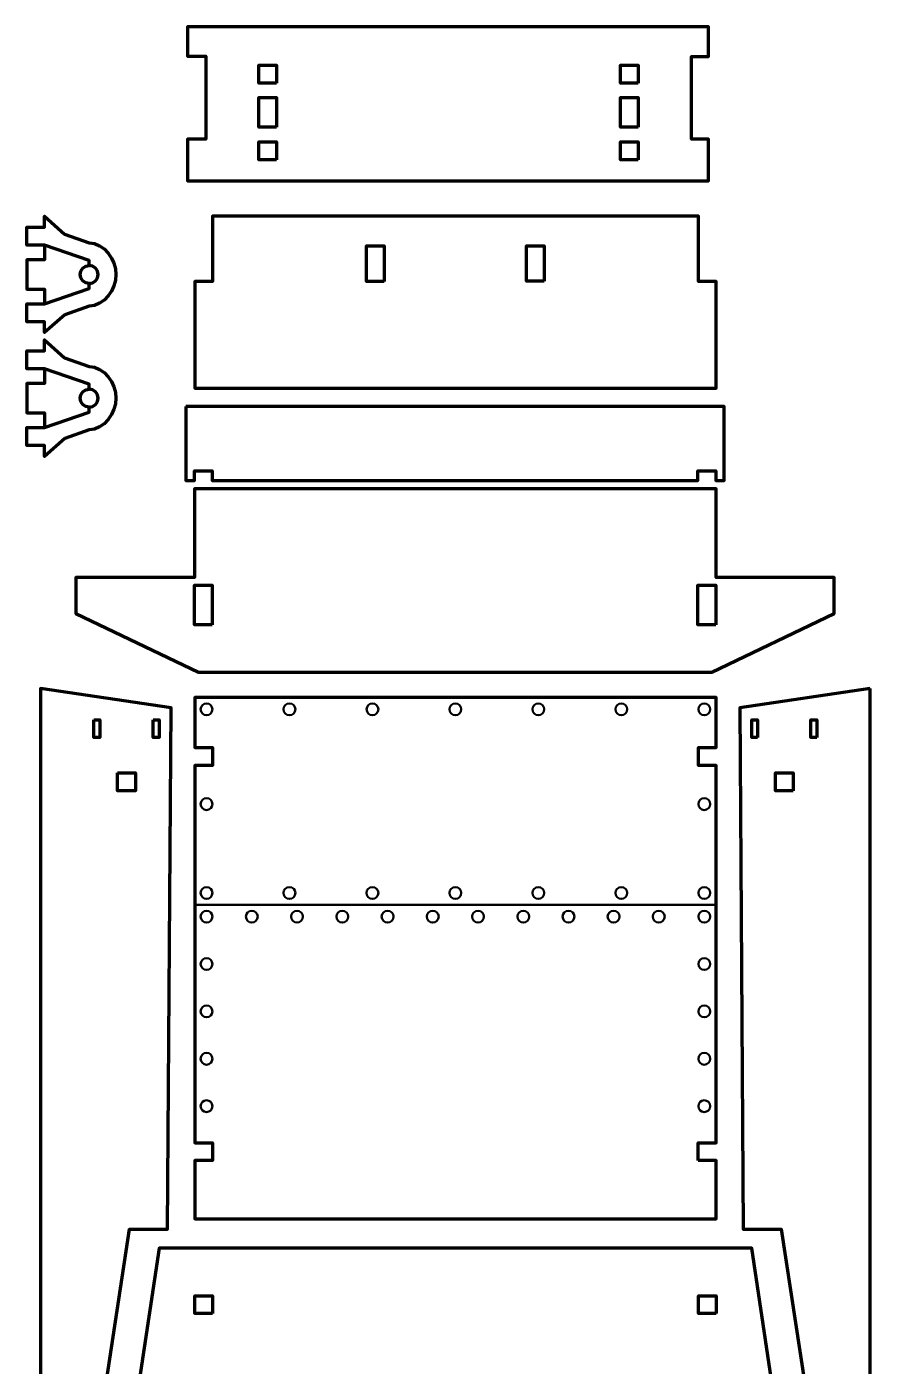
# Model space of a CAD drawing. Header units: inches. Extents: x 589 to 2016, y -1839 to -951.
# Drawn here: x 1651.6 to 1794, y -1511.9 to -1285.7 of the extents above; entities that cross this region are included whole.
import ezdxf

# ---------------------------------------------------------------- set-up
doc = ezdxf.new("R2010")
doc.units = ezdxf.units.IN
doc.header["$MEASUREMENT"] = 0
doc.layers.add('Layer 1', color=7, linetype='Continuous')

# ---------------------------------------------------------------- blocks, each defined once
blk = doc.blocks.new('block 90')
at = {"layer": 'Layer 1', "color": 18, "lineweight": 80, "true_color": 0x010101}
blk.add_lwpolyline([(1764.97, -1477.18), (1764.97, -1474.18), (1767.98, -1474.18), (1767.98, -1410.45), (1764.98, -1410.45), (1764.98, -1407.45), (1767.98, -1407.45), (1767.98, -1398.98), (1679.98, -1398.98), (1679.98, -1407.45), (1682.98, -1407.45), (1682.98, -1410.45), (1679.98, -1410.45), (1679.98, -1474.18), (1682.99, -1474.18), (1682.99, -1477.18), (1679.98, -1477.18), (1679.98, -1486.98), (1767.98, -1486.98), (1767.98, -1477.18), (1764.97, -1477.18)], dxfattribs=at)
at = {"layer": 'Layer 1', "color": 240, "lineweight": 50, "true_color": 0xec2227}
blk.add_lwpolyline([(1679.98, -1433.98), (1767.98, -1433.98)], dxfattribs=at)
for points in [[(1681.98, -1399.98), (1682.53, -1399.98), (1682.98, -1400.43), (1682.98, -1400.98), (1682.98, -1401.54), (1682.53, -1401.98), (1681.98, -1401.98), (1681.43, -1401.98), (1680.98, -1401.54), (1680.98, -1400.98), (1680.98, -1400.43), (1681.43, -1399.98), (1681.98, -1399.98)], [(1695.98, -1399.98), (1696.53, -1399.98), (1696.98, -1400.43), (1696.98, -1400.98), (1696.98, -1401.54), (1696.53, -1401.99), (1695.98, -1401.99), (1695.42, -1401.99), (1694.97, -1401.54), (1694.97, -1400.98), (1694.97, -1400.43), (1695.42, -1399.98), (1695.98, -1399.98)], [(1709.98, -1399.98), (1710.54, -1399.98), (1710.98, -1400.43), (1710.98, -1400.98), (1710.98, -1401.54), (1710.54, -1401.98), (1709.98, -1401.98), (1709.43, -1401.98), (1708.99, -1401.54), (1708.99, -1400.98), (1708.99, -1400.43), (1709.43, -1399.98), (1709.98, -1399.98)], [(1723.98, -1399.98), (1724.53, -1399.98), (1724.98, -1400.43), (1724.98, -1400.98), (1724.98, -1401.54), (1724.53, -1401.98), (1723.98, -1401.98), (1723.43, -1401.98), (1722.98, -1401.54), (1722.98, -1400.98), (1722.98, -1400.43), (1723.43, -1399.98), (1723.98, -1399.98)], [(1737.98, -1399.98), (1738.53, -1399.98), (1738.98, -1400.43), (1738.98, -1400.98), (1738.98, -1401.54), (1738.53, -1401.99), (1737.98, -1401.99), (1737.42, -1401.99), (1736.97, -1401.54), (1736.97, -1400.98), (1736.97, -1400.43), (1737.42, -1399.98), (1737.98, -1399.98)], [(1751.98, -1399.98), (1752.54, -1399.98), (1752.98, -1400.43), (1752.98, -1400.98), (1752.98, -1401.54), (1752.54, -1401.98), (1751.98, -1401.98), (1751.43, -1401.98), (1750.98, -1401.54), (1750.98, -1400.98), (1750.98, -1400.43), (1751.43, -1399.98), (1751.98, -1399.98)], [(1765.98, -1399.98), (1766.53, -1399.98), (1766.98, -1400.43), (1766.98, -1400.98), (1766.98, -1401.54), (1766.53, -1401.98), (1765.98, -1401.98), (1765.43, -1401.98), (1764.98, -1401.54), (1764.98, -1400.98), (1764.98, -1400.43), (1765.43, -1399.98), (1765.98, -1399.98)], [(1681.98, -1415.98), (1682.53, -1415.98), (1682.98, -1416.43), (1682.98, -1416.98), (1682.98, -1417.54), (1682.53, -1417.98), (1681.98, -1417.98), (1681.43, -1417.98), (1680.98, -1417.54), (1680.98, -1416.98), (1680.98, -1416.43), (1681.43, -1415.98), (1681.98, -1415.98)], [(1765.98, -1415.98), (1766.53, -1415.98), (1766.98, -1416.43), (1766.98, -1416.98), (1766.98, -1417.54), (1766.53, -1417.98), (1765.98, -1417.98), (1765.43, -1417.98), (1764.98, -1417.54), (1764.98, -1416.98), (1764.98, -1416.43), (1765.43, -1415.98), (1765.98, -1415.98)], [(1681.98, -1430.98), (1682.53, -1430.98), (1682.98, -1431.43), (1682.98, -1431.98), (1682.98, -1432.53), (1682.53, -1432.98), (1681.98, -1432.98), (1681.43, -1432.98), (1680.98, -1432.53), (1680.98, -1431.98), (1680.98, -1431.43), (1681.43, -1430.98), (1681.98, -1430.98)], [(1695.98, -1430.98), (1696.53, -1430.98), (1696.98, -1431.43), (1696.98, -1431.98), (1696.98, -1432.54), (1696.53, -1432.99), (1695.98, -1432.99), (1695.42, -1432.99), (1694.97, -1432.54), (1694.97, -1431.98), (1694.97, -1431.43), (1695.42, -1430.98), (1695.98, -1430.98)], [(1709.98, -1430.98), (1710.54, -1430.98), (1710.98, -1431.43), (1710.98, -1431.98), (1710.98, -1432.53), (1710.54, -1432.98), (1709.98, -1432.98), (1709.43, -1432.98), (1708.98, -1432.53), (1708.98, -1431.98), (1708.98, -1431.43), (1709.43, -1430.98), (1709.98, -1430.98)], [(1723.98, -1430.98), (1724.53, -1430.98), (1724.98, -1431.43), (1724.98, -1431.98), (1724.98, -1432.53), (1724.53, -1432.98), (1723.98, -1432.98), (1723.43, -1432.98), (1722.98, -1432.53), (1722.98, -1431.98), (1722.98, -1431.43), (1723.43, -1430.98), (1723.98, -1430.98)], [(1737.98, -1430.98), (1738.53, -1430.98), (1738.98, -1431.43), (1738.98, -1431.98), (1738.98, -1432.54), (1738.53, -1432.99), (1737.98, -1432.99), (1737.42, -1432.99), (1736.97, -1432.54), (1736.97, -1431.98), (1736.97, -1431.43), (1737.42, -1430.98), (1737.98, -1430.98)], [(1751.98, -1430.98), (1752.54, -1430.98), (1752.98, -1431.43), (1752.98, -1431.98), (1752.98, -1432.53), (1752.54, -1432.98), (1751.98, -1432.98), (1751.43, -1432.98), (1750.98, -1432.53), (1750.98, -1431.98), (1750.98, -1431.43), (1751.43, -1430.98), (1751.98, -1430.98)], [(1765.98, -1430.98), (1766.53, -1430.98), (1766.98, -1431.43), (1766.98, -1431.98), (1766.98, -1432.53), (1766.53, -1432.98), (1765.98, -1432.98), (1765.43, -1432.98), (1764.98, -1432.53), (1764.98, -1431.98), (1764.98, -1431.43), (1765.43, -1430.98), (1765.98, -1430.98)], [(1681.98, -1434.98), (1682.53, -1434.98), (1682.98, -1435.43), (1682.98, -1435.98), (1682.98, -1436.54), (1682.53, -1436.98), (1681.98, -1436.98), (1681.43, -1436.98), (1680.98, -1436.54), (1680.98, -1435.98), (1680.98, -1435.43), (1681.43, -1434.98), (1681.98, -1434.98)], [(1689.62, -1434.98), (1690.17, -1434.98), (1690.62, -1435.43), (1690.62, -1435.98), (1690.62, -1436.54), (1690.17, -1436.98), (1689.62, -1436.98), (1689.07, -1436.98), (1688.62, -1436.54), (1688.62, -1435.98), (1688.62, -1435.43), (1689.07, -1434.98), (1689.62, -1434.98)], [(1697.25, -1434.98), (1697.8, -1434.98), (1698.25, -1435.43), (1698.25, -1435.98), (1698.25, -1436.54), (1697.8, -1436.98), (1697.25, -1436.98), (1696.7, -1436.98), (1696.25, -1436.54), (1696.25, -1435.98), (1696.25, -1435.43), (1696.7, -1434.98), (1697.25, -1434.98)], [(1704.89, -1434.98), (1705.44, -1434.98), (1705.89, -1435.43), (1705.89, -1435.98), (1705.89, -1436.54), (1705.44, -1436.98), (1704.89, -1436.98), (1704.34, -1436.98), (1703.89, -1436.54), (1703.89, -1435.98), (1703.89, -1435.43), (1704.34, -1434.98), (1704.89, -1434.98)], [(1712.53, -1434.98), (1713.08, -1434.98), (1713.53, -1435.43), (1713.53, -1435.98), (1713.53, -1436.54), (1713.08, -1436.98), (1712.53, -1436.98), (1711.98, -1436.98), (1711.53, -1436.54), (1711.53, -1435.98), (1711.53, -1435.43), (1711.98, -1434.98), (1712.53, -1434.98)], [(1720.16, -1434.98), (1720.71, -1434.98), (1721.16, -1435.43), (1721.16, -1435.98), (1721.16, -1436.54), (1720.71, -1436.98), (1720.16, -1436.98), (1719.61, -1436.98), (1719.16, -1436.54), (1719.16, -1435.98), (1719.16, -1435.43), (1719.61, -1434.98), (1720.16, -1434.98)], [(1727.8, -1434.98), (1728.35, -1434.98), (1728.8, -1435.43), (1728.8, -1435.98), (1728.8, -1436.54), (1728.35, -1436.98), (1727.8, -1436.98), (1727.25, -1436.98), (1726.8, -1436.54), (1726.8, -1435.98), (1726.8, -1435.43), (1727.25, -1434.98), (1727.8, -1434.98)], [(1735.44, -1434.98), (1735.99, -1434.98), (1736.44, -1435.43), (1736.44, -1435.98), (1736.44, -1436.54), (1735.99, -1436.98), (1735.44, -1436.98), (1734.89, -1436.98), (1734.44, -1436.54), (1734.44, -1435.98), (1734.44, -1435.43), (1734.89, -1434.98), (1735.44, -1434.98)], [(1743.07, -1434.98), (1743.62, -1434.98), (1744.07, -1435.43), (1744.07, -1435.98), (1744.07, -1436.54), (1743.62, -1436.98), (1743.07, -1436.98), (1742.51, -1436.98), (1742.07, -1436.54), (1742.07, -1435.98), (1742.07, -1435.43), (1742.51, -1434.98), (1743.07, -1434.98)], [(1750.67, -1434.98), (1751.22, -1434.98), (1751.67, -1435.43), (1751.67, -1435.98), (1751.67, -1436.54), (1751.22, -1436.98), (1750.67, -1436.98), (1750.12, -1436.98), (1749.67, -1436.54), (1749.67, -1435.98), (1749.67, -1435.43), (1750.12, -1434.98), (1750.67, -1434.98)], [(1758.3, -1434.98), (1758.85, -1434.98), (1759.3, -1435.43), (1759.3, -1435.98), (1759.3, -1436.54), (1758.85, -1436.98), (1758.3, -1436.98), (1757.75, -1436.98), (1757.3, -1436.54), (1757.3, -1435.98), (1757.3, -1435.43), (1757.75, -1434.98), (1758.3, -1434.98)], [(1765.98, -1434.98), (1766.53, -1434.98), (1766.98, -1435.43), (1766.98, -1435.98), (1766.98, -1436.54), (1766.53, -1436.98), (1765.98, -1436.98), (1765.43, -1436.98), (1764.98, -1436.54), (1764.98, -1435.98), (1764.98, -1435.43), (1765.43, -1434.98), (1765.98, -1434.98)], [(1681.98, -1442.98), (1682.53, -1442.98), (1682.98, -1443.43), (1682.98, -1443.98), (1682.98, -1444.54), (1682.53, -1444.98), (1681.98, -1444.98), (1681.43, -1444.98), (1680.98, -1444.54), (1680.98, -1443.98), (1680.98, -1443.43), (1681.43, -1442.98), (1681.98, -1442.98)], [(1765.98, -1442.98), (1766.53, -1442.98), (1766.98, -1443.43), (1766.98, -1443.98), (1766.98, -1444.54), (1766.53, -1444.98), (1765.98, -1444.98), (1765.43, -1444.98), (1764.98, -1444.54), (1764.98, -1443.98), (1764.98, -1443.43), (1765.43, -1442.98), (1765.98, -1442.98)], [(1681.98, -1450.98), (1682.53, -1450.98), (1682.98, -1451.43), (1682.98, -1451.98), (1682.98, -1452.54), (1682.53, -1452.98), (1681.98, -1452.98), (1681.43, -1452.98), (1680.98, -1452.54), (1680.98, -1451.98), (1680.98, -1451.43), (1681.43, -1450.98), (1681.98, -1450.98)], [(1765.98, -1450.98), (1766.53, -1450.98), (1766.98, -1451.43), (1766.98, -1451.98), (1766.98, -1452.54), (1766.53, -1452.98), (1765.98, -1452.98), (1765.43, -1452.98), (1764.98, -1452.54), (1764.98, -1451.98), (1764.98, -1451.43), (1765.43, -1450.98), (1765.98, -1450.98)], [(1681.98, -1458.98), (1682.53, -1458.98), (1682.98, -1459.43), (1682.98, -1459.98), (1682.98, -1460.53), (1682.53, -1460.98), (1681.98, -1460.98), (1681.43, -1460.98), (1680.98, -1460.53), (1680.98, -1459.98), (1680.98, -1459.43), (1681.43, -1458.98), (1681.98, -1458.98)], [(1765.98, -1458.98), (1766.53, -1458.98), (1766.98, -1459.43), (1766.98, -1459.98), (1766.98, -1460.53), (1766.53, -1460.98), (1765.98, -1460.98), (1765.43, -1460.98), (1764.98, -1460.53), (1764.98, -1459.98), (1764.98, -1459.43), (1765.43, -1458.98), (1765.98, -1458.98)], [(1681.98, -1466.98), (1682.53, -1466.98), (1682.98, -1467.43), (1682.98, -1467.98), (1682.98, -1468.54), (1682.53, -1468.98), (1681.98, -1468.98), (1681.43, -1468.98), (1680.98, -1468.54), (1680.98, -1467.98), (1680.98, -1467.43), (1681.43, -1466.98), (1681.98, -1466.98)], [(1765.98, -1466.98), (1766.53, -1466.98), (1766.98, -1467.43), (1766.98, -1467.98), (1766.98, -1468.54), (1766.53, -1468.98), (1765.98, -1468.98), (1765.43, -1468.98), (1764.98, -1468.54), (1764.98, -1467.98), (1764.98, -1467.43), (1765.43, -1466.98), (1765.98, -1466.98)]]:
    blk.add_open_spline(points, degree=3, knots=[0, 0, 0, 0, 1, 1, 1, 2, 2, 2, 3, 3, 3, 4, 4, 4, 4], dxfattribs=at)
blk = doc.blocks.new('block 108')
at = {"layer": 'Layer 1', "color": 18, "lineweight": 80, "true_color": 0x010101}
blk.add_lwpolyline([(1654.65, -1322.6), (1654.65, -1325.07), (1651.65, -1325.07), (1651.65, -1330.07), (1654.65, -1330.07), (1654.65, -1332.55)], dxfattribs=at)
blk.add_open_spline([(1662.17, -1329.07), (1662.17, -1329.07), (1662.17, -1329.07), (1662.17, -1329.07), (1661.34, -1329.07), (1660.67, -1328.4), (1660.67, -1327.57), (1660.67, -1326.74), (1661.34, -1326.07), (1662.17, -1326.07), (1662.17, -1326.07), (1662.17, -1326.07), (1662.17, -1326.07)], degree=3, knots=[0, 0, 0, 0, 1, 1, 1, 2, 2, 2, 3, 3, 3, 4, 4, 4, 4], dxfattribs=at)
blk = doc.blocks.new('block 107')
at = {"layer": 'Layer 1', "color": 18, "lineweight": 80, "true_color": 0x010101}
blk.add_open_spline([(1662.17, -1322.23), (1662.17, -1322.23), (1658.03, -1320.77), (1658.03, -1320.77), (1658.03, -1320.77), (1654.65, -1317.75), (1654.65, -1317.75), (1654.65, -1317.75), (1654.65, -1319.57), (1654.65, -1319.57), (1654.65, -1319.57), (1651.65, -1319.6), (1651.65, -1319.6), (1651.65, -1319.6), (1651.65, -1322.6), (1651.65, -1322.6), (1651.65, -1322.6), (1654.65, -1322.6), (1654.65, -1322.6), (1654.65, -1322.6), (1662.17, -1325.22), (1662.17, -1325.22), (1662.17, -1325.22), (1662.17, -1326.07), (1662.17, -1326.07), (1663, -1326.07), (1663.67, -1326.74), (1663.67, -1327.57), (1663.67, -1328.4), (1663, -1329.07), (1662.17, -1329.07), (1662.17, -1329.07), (1662.17, -1329.93), (1662.17, -1329.93), (1662.17, -1329.93), (1654.65, -1332.55), (1654.65, -1332.55), (1654.65, -1332.55), (1651.65, -1332.55), (1651.65, -1332.55), (1651.65, -1332.55), (1651.65, -1335.55), (1651.65, -1335.55), (1651.65, -1335.55), (1654.65, -1335.56), (1654.65, -1335.56), (1654.65, -1335.56), (1654.65, -1337.39), (1654.65, -1337.39), (1654.65, -1337.39), (1658.04, -1334.36), (1658.04, -1334.36), (1658.04, -1334.36), (1662.17, -1332.92), (1662.17, -1332.92), (1664.67, -1332.92), (1666.69, -1330.07), (1666.69, -1327.57), (1666.69, -1325.08), (1664.67, -1322.23), (1662.17, -1322.23)], degree=3, knots=[0, 0, 0, 0, 1, 1, 1, 2, 2, 2, 3, 3, 3, 4, 4, 4, 5, 5, 5, 6, 6, 6, 7, 7, 7, 8, 8, 8, 9, 9, 9, 10, 10, 10, 11, 11, 11, 12, 12, 12, 13, 13, 13, 14, 14, 14, 15, 15, 15, 16, 16, 16, 17, 17, 17, 18, 18, 18, 19, 19, 19, 20, 20, 20, 20], dxfattribs=at)
at = {"layer": 'Layer 1'}
blk.add_blockref('block 108', (0, 0), dxfattribs=at)
blk = doc.blocks.new('block 110')
at = {"layer": 'Layer 1', "color": 18, "lineweight": 80, "true_color": 0x010101}
blk.add_lwpolyline([(1654.65, -1343.47), (1654.65, -1345.95), (1651.65, -1345.95), (1651.65, -1350.95), (1654.65, -1350.95), (1654.65, -1353.42)], dxfattribs=at)
blk.add_open_spline([(1662.17, -1349.95), (1662.17, -1349.95), (1662.17, -1349.95), (1662.17, -1349.95), (1661.34, -1349.95), (1660.67, -1349.27), (1660.67, -1348.44), (1660.67, -1347.62), (1661.34, -1346.94), (1662.17, -1346.94), (1662.17, -1346.94), (1662.17, -1346.94), (1662.17, -1346.94)], degree=3, knots=[0, 0, 0, 0, 1, 1, 1, 2, 2, 2, 3, 3, 3, 4, 4, 4, 4], dxfattribs=at)
blk = doc.blocks.new('block 109')
at = {"layer": 'Layer 1', "color": 18, "lineweight": 80, "true_color": 0x010101}
blk.add_open_spline([(1662.17, -1343.1), (1662.17, -1343.1), (1658.03, -1341.64), (1658.03, -1341.64), (1658.03, -1341.64), (1654.65, -1338.62), (1654.65, -1338.62), (1654.65, -1338.62), (1654.65, -1340.45), (1654.65, -1340.45), (1654.65, -1340.45), (1651.65, -1340.47), (1651.65, -1340.47), (1651.65, -1340.47), (1651.65, -1343.47), (1651.65, -1343.47), (1651.65, -1343.47), (1654.65, -1343.47), (1654.65, -1343.47), (1654.65, -1343.47), (1662.17, -1346.09), (1662.17, -1346.09), (1662.17, -1346.09), (1662.17, -1346.94), (1662.17, -1346.94), (1663, -1346.94), (1663.67, -1347.62), (1663.67, -1348.44), (1663.67, -1349.27), (1663, -1349.95), (1662.17, -1349.95), (1662.17, -1349.95), (1662.17, -1350.8), (1662.17, -1350.8), (1662.17, -1350.8), (1654.65, -1353.42), (1654.65, -1353.42), (1654.65, -1353.42), (1651.65, -1353.42), (1651.65, -1353.42), (1651.65, -1353.42), (1651.65, -1356.42), (1651.65, -1356.42), (1651.65, -1356.42), (1654.65, -1356.43), (1654.65, -1356.43), (1654.65, -1356.43), (1654.65, -1358.27), (1654.65, -1358.27), (1654.65, -1358.27), (1658.04, -1355.24), (1658.04, -1355.24), (1658.04, -1355.24), (1662.17, -1353.79), (1662.17, -1353.79), (1664.67, -1353.79), (1666.69, -1350.94), (1666.69, -1348.44), (1666.69, -1345.95), (1664.67, -1343.1), (1662.17, -1343.1)], degree=3, knots=[0, 0, 0, 0, 1, 1, 1, 2, 2, 2, 3, 3, 3, 4, 4, 4, 5, 5, 5, 6, 6, 6, 7, 7, 7, 8, 8, 8, 9, 9, 9, 10, 10, 10, 11, 11, 11, 12, 12, 12, 13, 13, 13, 14, 14, 14, 15, 15, 15, 16, 16, 16, 17, 17, 17, 18, 18, 18, 19, 19, 19, 20, 20, 20, 20], dxfattribs=at)
at = {"layer": 'Layer 1'}
blk.add_blockref('block 110', (0, 0), dxfattribs=at)

msp = doc.modelspace()

# ---------------------------------------------------------------- linework, layer by layer
at = {"layer": 'Layer 1', "color": 18, "lineweight": 80, "true_color": 0x010101}
for points in [[(1766.67, -1290.75), (1766.67, -1285.75), (1678.79, -1285.75), (1678.79, -1290.72), (1681.84, -1290.72), (1681.84, -1304.72), (1678.75, -1304.72), (1678.75, -1311.73), (1766.67, -1311.73), (1766.67, -1304.72), (1763.85, -1304.72), (1763.85, -1290.75), (1766.67, -1290.75), (1766.67, -1290.75)], [(1693.81, -1295.24), (1690.81, -1295.24), (1690.81, -1292.24), (1693.81, -1292.24), (1693.81, -1295.24)], [(1754.83, -1295.24), (1751.83, -1295.24), (1751.83, -1292.24), (1754.83, -1292.24), (1754.83, -1295.24)], [(1693.81, -1302.71), (1690.81, -1302.71), (1690.81, -1297.71), (1693.81, -1297.71), (1693.81, -1302.71)], [(1754.83, -1302.71), (1751.83, -1302.71), (1751.83, -1297.71), (1754.83, -1297.71), (1754.83, -1302.71)], [(1693.81, -1308.19), (1690.81, -1308.19), (1690.81, -1305.19), (1693.81, -1305.19), (1693.81, -1308.19)], [(1754.83, -1308.19), (1751.83, -1308.19), (1751.83, -1305.19), (1754.83, -1305.19), (1754.83, -1308.19)], [(1764.98, -1328.75), (1764.98, -1317.75), (1682.98, -1317.75), (1682.98, -1328.75), (1679.98, -1328.75), (1679.98, -1346.75), (1767.98, -1346.75), (1767.98, -1328.75), (1764.98, -1328.75), (1764.98, -1328.75)], [(1711.98, -1328.73), (1708.98, -1328.73), (1708.98, -1322.75), (1711.98, -1322.75), (1711.98, -1328.73)], [(1738.98, -1328.71), (1735.98, -1328.71), (1735.98, -1322.75), (1738.98, -1322.75), (1738.98, -1328.71)], [(1678.51, -1349.87), (1678.51, -1362.37), (1679.92, -1362.37), (1679.92, -1360.73), (1682.92, -1360.73), (1682.92, -1362.37), (1764.92, -1362.37), (1764.92, -1360.73), (1767.92, -1360.73), (1767.92, -1362.37), (1769.33, -1362.37), (1769.33, -1349.87), (1678.51, -1349.87)], [(1767.98, -1378.73), (1767.98, -1363.73), (1679.94, -1363.73), (1679.94, -1378.73), (1659.92, -1378.73), (1659.92, -1384.83), (1680.6, -1394.72), (1767.24, -1394.72), (1787.92, -1384.83), (1787.92, -1378.73), (1767.98, -1378.73), (1767.98, -1378.73)], [(1682.92, -1386.74), (1679.92, -1386.74), (1679.92, -1380.03), (1682.92, -1380.03), (1682.92, -1386.74)], [(1767.92, -1386.74), (1764.92, -1386.74), (1764.92, -1380.03), (1767.92, -1380.03), (1767.92, -1386.74)], [(1653.98, -1557.98), (1662.6, -1530.65), (1668.98, -1488.73), (1675.4, -1488.73), (1675.99, -1400.73), (1653.98, -1397.49), (1653.98, -1557.98), (1653.98, -1557.98)], [(1793.98, -1397.49), (1771.98, -1400.73), (1772.57, -1488.73), (1778.98, -1488.73), (1785.36, -1530.65), (1793.98, -1557.98), (1793.98, -1397.49), (1793.98, -1397.49)], [(1662.98, -1402.73), (1663.98, -1402.73), (1663.98, -1405.73), (1662.98, -1405.73), (1662.98, -1402.73)], [(1672.98, -1402.73), (1673.98, -1402.73), (1673.98, -1405.73), (1672.98, -1405.73), (1672.98, -1402.73)], [(1774.98, -1405.73), (1773.98, -1405.73), (1773.98, -1402.73), (1774.98, -1402.73), (1774.98, -1405.73)], [(1784.98, -1405.73), (1783.98, -1405.73), (1783.98, -1402.73), (1784.98, -1402.73), (1784.98, -1405.73)], [(1666.98, -1411.73), (1669.98, -1411.73), (1669.98, -1414.73), (1666.98, -1414.73), (1666.98, -1411.73)], [(1780.98, -1414.73), (1777.98, -1414.73), (1777.98, -1411.73), (1780.98, -1411.73), (1780.98, -1414.73)], [(1788.98, -1562.72), (1779.98, -1531.98), (1773.98, -1491.98), (1673.98, -1491.98), (1667.98, -1531.98), (1658.98, -1562.72), (1658.98, -1625.98), (1788.98, -1625.98), (1788.98, -1562.72)], [(1682.98, -1502.98), (1679.98, -1502.98), (1679.98, -1499.98), (1682.98, -1499.98), (1682.98, -1502.98)], [(1767.98, -1502.98), (1764.98, -1502.98), (1764.98, -1499.98), (1767.98, -1499.98), (1767.98, -1502.98)]]:
    msp.add_lwpolyline(points, dxfattribs=at)

# ---------------------------------------------------------------- block references
at = {"layer": 'Layer 1'}
for name in ['block 107', 'block 109', 'block 90']:
    msp.add_blockref(name, (0, 0), dxfattribs=at)

doc.saveas('drawing.dxf')
